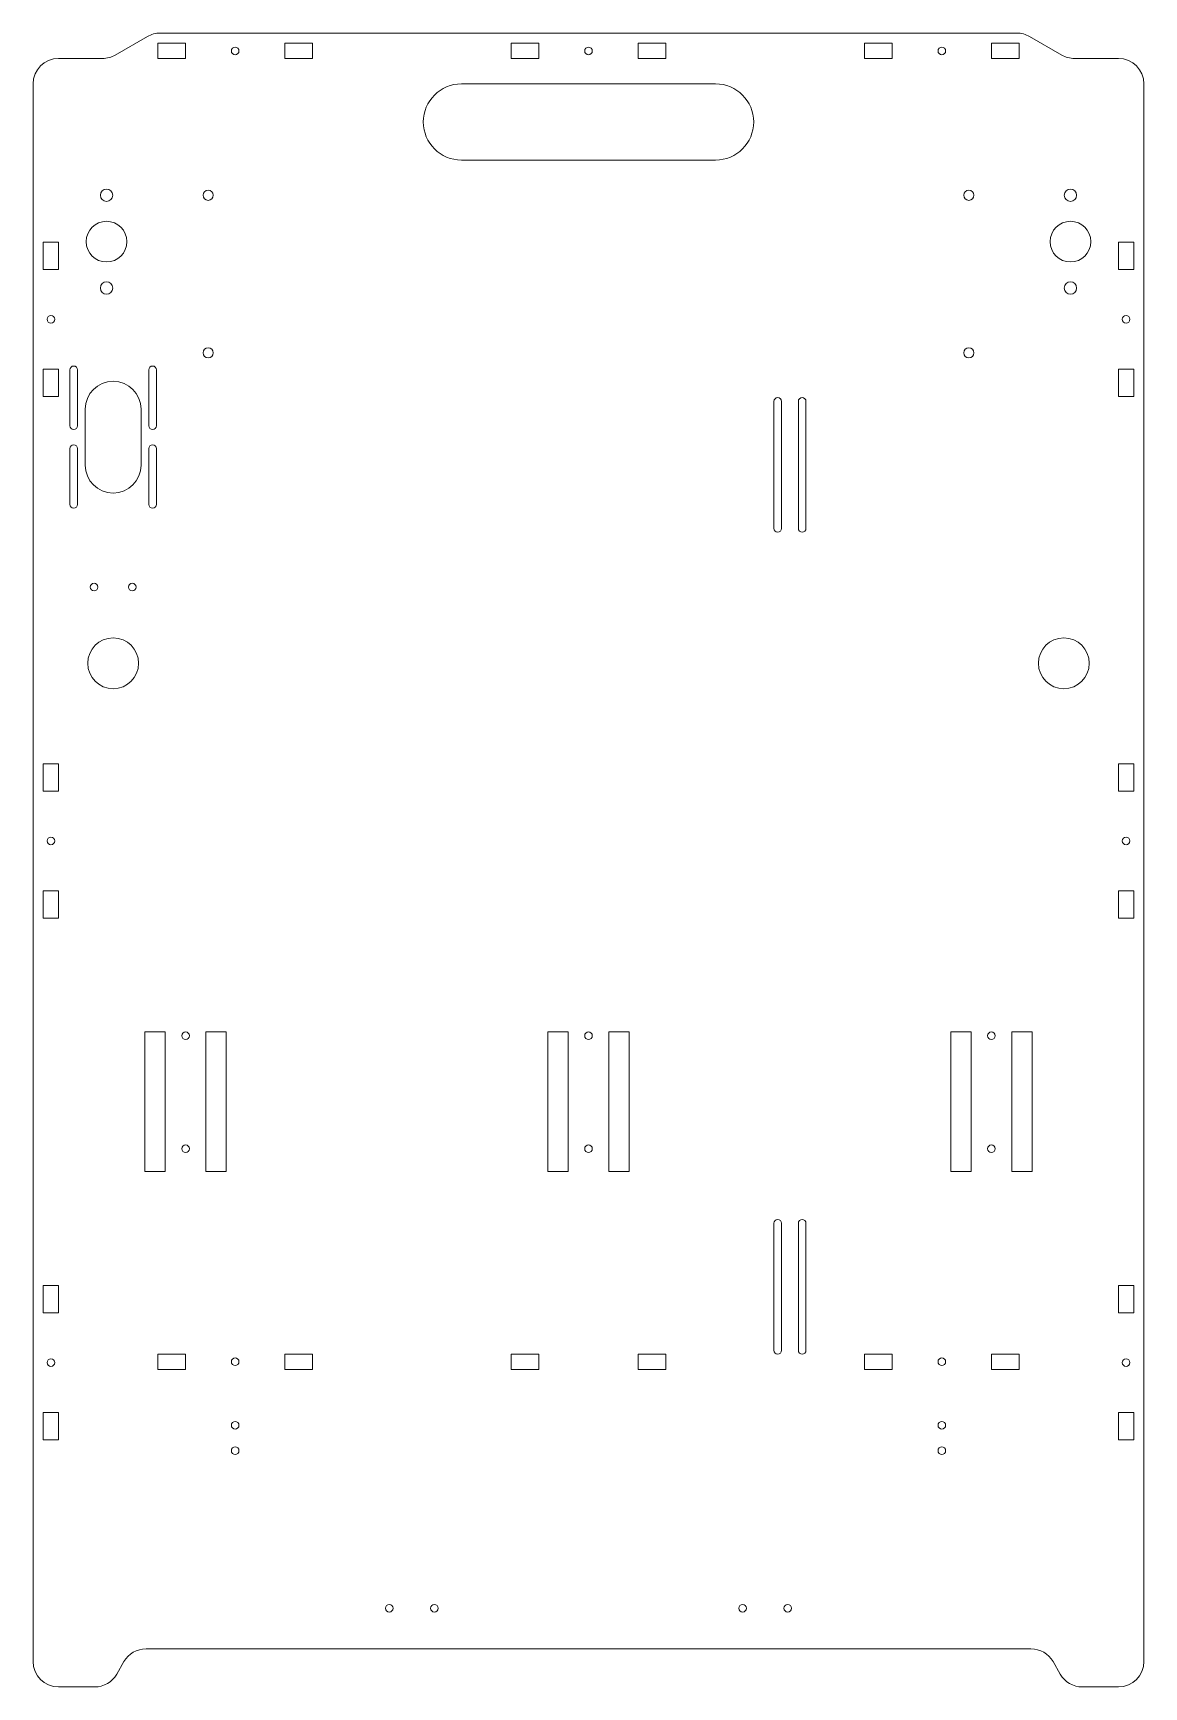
# Model space of a CAD drawing. Header units: millimetres. Extents: x -219 to 219, y 0 to 651.
import ezdxf

# ---------------------------------------------------------------- set-up
doc = ezdxf.new("R2010")
doc.units = ezdxf.units.MM

msp = doc.modelspace()

# ---------------------------------------------------------------- linework, layer by layer
at = {"color": 7, "linetype": 'Continuous', "lineweight": 15}
for p, q in [((168.55, 651), (-168.55, 651)), ((-173.55, 649.66), (-186.23, 642.34)), ((-169.43, 647), (-169.43, 641)), ((-158.63, 647), (-169.43, 647)), ((-158.63, 641), (-158.63, 647)), ((-108.63, 647), (-119.43, 647)), ((-119.43, 647), (-119.43, 641)), ((-108.63, 641), (-108.63, 647)), ((-19.6, 647), (-30.4, 647)), ((-30.4, 647), (-30.4, 641)), ((-19.6, 641), (-19.6, 647)), ((19.6, 641), (19.6, 647)), ((19.6, 647), (30.4, 647)), ((30.4, 647), (30.4, 641)), ((108.63, 641), (108.63, 647)), ((108.63, 647), (119.43, 647)), ((119.43, 647), (119.43, 641)), ((158.63, 641), (158.63, 647)), ((158.63, 647), (169.43, 647)), ((169.43, 647), (169.43, 641)), ((173.55, 649.66), (186.23, 642.34)), ((-191.23, 641), (-208.55, 641)), ((-169.43, 641), (-158.63, 641)), ((-119.43, 641), (-108.63, 641)), ((-30.4, 641), (-19.6, 641)), ((30.4, 641), (19.6, 641)), ((119.43, 641), (108.63, 641)), ((169.43, 641), (158.63, 641)), ((191.23, 641), (208.55, 641)), ((-218.55, 631), (-218.55, 10)), ((50, 631), (-50, 631)), ((218.55, 631), (218.55, 10)), ((-50, 601), (50, 601)), ((-208.55, 568.73), (-214.55, 568.73)), ((-214.55, 568.73), (-214.55, 557.93)), ((-208.55, 557.93), (-208.55, 568.73)), ((208.55, 557.93), (208.55, 568.73)), ((208.55, 568.73), (214.55, 568.73)), ((214.55, 568.73), (214.55, 557.93)), ((-214.55, 557.93), (-208.55, 557.93)), ((214.55, 557.93), (208.55, 557.93)), ((-208.55, 518.73), (-214.55, 518.73)), ((-214.55, 518.73), (-214.55, 507.93)), ((-208.55, 507.93), (-208.55, 518.73)), ((-204.05, 518.44), (-204.05, 496.44)), ((-201.05, 496.44), (-201.05, 518.44)), ((-173.05, 518.44), (-173.05, 496.44)), ((-170.05, 496.44), (-170.05, 518.44)), ((208.55, 507.93), (208.55, 518.73)), ((208.55, 518.73), (214.55, 518.73)), ((214.55, 518.73), (214.55, 507.93)), ((-214.55, 507.93), (-208.55, 507.93)), ((214.55, 507.93), (208.55, 507.93)), ((-198.05, 502.94), (-198.05, 480.94)), ((-176.05, 480.94), (-176.05, 502.94)), ((72.97, 506), (72.97, 456)), ((75.97, 456), (75.97, 506)), ((82.58, 506), (82.58, 456)), ((85.58, 456), (85.58, 506)), ((-204.05, 487.44), (-204.05, 465.44)), ((-201.05, 465.44), (-201.05, 487.44)), ((-173.05, 487.44), (-173.05, 465.44)), ((-170.05, 465.44), (-170.05, 487.44)), ((-208.55, 363.4), (-214.55, 363.4)), ((-214.55, 363.4), (-214.55, 352.6)), ((-208.55, 352.6), (-208.55, 363.4)), ((208.55, 352.6), (208.55, 363.4)), ((208.55, 363.4), (214.55, 363.4)), ((214.55, 363.4), (214.55, 352.6)), ((-214.55, 352.6), (-208.55, 352.6)), ((214.55, 352.6), (208.55, 352.6)), ((-208.55, 313.4), (-214.55, 313.4)), ((-214.55, 313.4), (-214.55, 302.6)), ((-208.55, 302.6), (-208.55, 313.4)), ((208.55, 302.6), (208.55, 313.4)), ((208.55, 313.4), (214.55, 313.4)), ((214.55, 313.4), (214.55, 302.6)), ((-214.55, 302.6), (-208.55, 302.6)), ((214.55, 302.6), (208.55, 302.6)), ((-174.55, 257.83), (-174.55, 202.83)), ((-166.55, 257.83), (-174.55, 257.83)), ((-166.55, 202.83), (-166.55, 257.83)), ((-150.55, 257.83), (-150.55, 202.83)), ((-142.55, 257.83), (-150.55, 257.83)), ((-142.55, 202.83), (-142.55, 257.83)), ((-16, 257.83), (-16, 202.83)), ((-8, 257.83), (-16, 257.83)), ((-8, 202.83), (-8, 257.83)), ((8, 257.83), (8, 202.83)), ((16, 257.83), (8, 257.83)), ((16, 202.83), (16, 257.83)), ((142.55, 202.83), (142.55, 257.83)), ((142.55, 257.83), (150.55, 257.83)), ((150.55, 257.83), (150.55, 202.83)), ((166.55, 202.83), (166.55, 257.83)), ((166.55, 257.83), (174.55, 257.83)), ((174.55, 257.83), (174.55, 202.83)), ((-174.55, 202.83), (-166.55, 202.83)), ((-150.55, 202.83), (-142.55, 202.83)), ((-16, 202.83), (-8, 202.83)), ((8, 202.83), (16, 202.83)), ((150.55, 202.83), (142.55, 202.83)), ((174.55, 202.83), (166.55, 202.83)), ((72.97, 182.5), (72.97, 132.5)), ((75.97, 132.5), (75.97, 182.5)), ((82.58, 182.5), (82.58, 132.5)), ((85.58, 132.5), (85.58, 182.5)), ((-208.55, 158.07), (-214.55, 158.07)), ((-214.55, 158.07), (-214.55, 147.27)), ((-208.55, 147.27), (-208.55, 158.07)), ((208.55, 147.27), (208.55, 158.07)), ((208.55, 158.07), (214.55, 158.07)), ((214.55, 158.07), (214.55, 147.27)), ((-214.55, 147.27), (-208.55, 147.27)), ((214.55, 147.27), (208.55, 147.27)), ((-158.63, 131), (-169.43, 131)), ((-169.43, 131), (-169.43, 125)), ((-158.63, 125), (-158.63, 131)), ((-108.63, 131), (-119.43, 131)), ((-119.43, 131), (-119.43, 125)), ((-108.63, 125), (-108.63, 131)), ((-19.6, 131), (-30.4, 131)), ((-30.4, 131), (-30.4, 125)), ((-19.6, 125), (-19.6, 131)), ((19.6, 125), (19.6, 131)), ((19.6, 131), (30.4, 131)), ((30.4, 131), (30.4, 125)), ((108.63, 125), (108.63, 131)), ((108.63, 131), (119.43, 131)), ((119.43, 131), (119.43, 125)), ((158.63, 125), (158.63, 131)), ((158.63, 131), (169.43, 131)), ((169.43, 131), (169.43, 125)), ((-169.43, 125), (-158.63, 125)), ((-119.43, 125), (-108.63, 125)), ((-30.4, 125), (-19.6, 125)), ((30.4, 125), (19.6, 125)), ((119.43, 125), (108.63, 125)), ((169.43, 125), (158.63, 125)), ((-208.55, 108.07), (-214.55, 108.07)), ((-214.55, 108.07), (-214.55, 97.27)), ((-208.55, 97.27), (-208.55, 108.07)), ((208.55, 97.27), (208.55, 108.07)), ((208.55, 108.07), (214.55, 108.07)), ((214.55, 108.07), (214.55, 97.27)), ((-214.55, 97.27), (-208.55, 97.27)), ((214.55, 97.27), (208.55, 97.27)), ((-174.12, 15), (174.12, 15)), ((-185.66, 5), (-182.78, 10)), ((185.66, 5), (182.78, 10)), ((-208.55, 0), (-194.32, 0)), ((208.55, 0), (194.32, 0))]:
    msp.add_line(p, q, dxfattribs=at)
for centre, radius in [((-139.03, 644), 1.5), ((0, 644), 1.5), ((139.03, 644), 1.5), ((-189.65, 587.15), 2.43), ((-149.65, 587.15), 2), ((149.65, 587.15), 2), ((189.65, 587.15), 2.43), ((-189.65, 568.9), 8), ((189.65, 568.9), 8), ((-189.65, 550.65), 2.43), ((189.65, 550.65), 2.43), ((-211.55, 538.33), 1.5), ((211.55, 538.33), 1.5), ((-149.65, 525.15), 2), ((149.65, 525.15), 2), ((-194.55, 432.94), 1.5), ((-179.55, 432.94), 1.5), ((-187.05, 402.94), 10), ((187.05, 402.94), 10), ((-211.55, 333), 1.5), ((211.55, 333), 1.5), ((-158.55, 256.33), 1.5), ((0, 256.33), 1.5), ((158.55, 256.33), 1.5), ((-158.55, 211.83), 1.5), ((0, 211.83), 1.5), ((158.55, 211.83), 1.5), ((-211.55, 127.67), 1.5), ((-139.03, 128), 1.5), ((139.03, 128), 1.5), ((211.55, 127.67), 1.5), ((-139.03, 103), 1.5), ((139.03, 103), 1.5), ((-139.03, 93), 1.5), ((139.03, 93), 1.5), ((-78.42, 30.95), 1.5), ((-60.62, 30.95), 1.5), ((60.62, 30.95), 1.5), ((78.42, 30.95), 1.5)]:
    msp.add_circle(centre, radius, dxfattribs=at)
for centre, radius, start, end in [((-168.55, 641), 10, 90, 120), ((168.55, 641), 10, 60, 90), ((-208.55, 631), 10, 90, 180), ((-191.23, 651), 10, 270, 300), ((191.23, 651), 10, 240, 270), ((208.55, 631), 10, 0, 90), ((-50, 616), 15, 90, 270), ((50, 616), 15, 270, 90), ((-202.55, 518.44), 1.5, 360, 180), ((-171.55, 518.44), 1.5, 0, 180), ((-187.05, 502.94), 11, 0, 180), ((74.47, 506), 1.5, 0, 180), ((84.08, 506), 1.5, 0, 180), ((-202.55, 496.44), 1.5, 180, 360), ((-171.55, 496.44), 1.5, 180, 360), ((-202.55, 487.44), 1.5, 0, 180), ((-171.55, 487.44), 1.5, 0, 180), ((-187.05, 480.94), 11, 180, 0), ((-202.55, 465.44), 1.5, 180, 0), ((-171.55, 465.44), 1.5, 180, 0), ((74.47, 456), 1.5, 180, 0), ((84.08, 456), 1.5, 180, 0), ((74.47, 182.5), 1.5, 0, 180), ((84.08, 182.5), 1.5, 0, 180), ((74.47, 132.5), 1.5, 180, 0), ((84.08, 132.5), 1.5, 180, 0), ((-174.12, 5), 10, 90, 150), ((174.12, 5), 10, 30, 90), ((-208.55, 10), 10, 180, 270), ((208.55, 10), 10, 270, 0), ((-194.32, 10), 10, 270, 330), ((194.32, 10), 10, 210, 270)]:
    msp.add_arc(centre, radius, start, end, dxfattribs=at)

doc.saveas('drawing.dxf')
